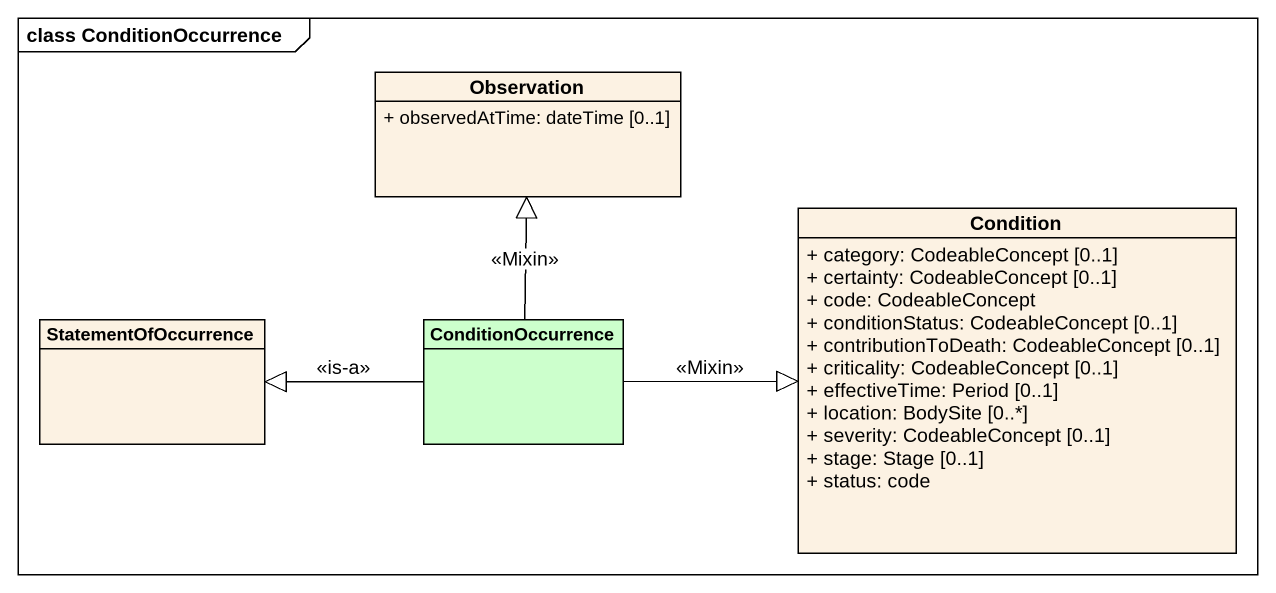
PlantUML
@startuml
mainframe class ConditionOccurrence
hide circle
hide empty members
skinparam classAttributeIconSize 0
class Observation {
  + observedAtTime: dateTime [0..1]
}
class Condition {
  + category: CodeableConcept [0..1]
  + certainty: CodeableConcept [0..1]
  + code: CodeableConcept
  + conditionStatus: CodeableConcept [0..1]
  + contributionToDeath: CodeableConcept [0..1]
  + criticality: CodeableConcept [0..1]
  + effectiveTime: Period [0..1]
  + location: BodySite [0..*]
  + severity: CodeableConcept [0..1]
  + stage: Stage [0..1]
  + status: code
}
class StatementOfOccurrence
class ConditionOccurrence #CCFFCC
ConditionOccurrence -up-|> Observation : <<Mixin>>
ConditionOccurrence -right-|> Condition : <<Mixin>>
ConditionOccurrence -left-|> StatementOfOccurrence : <<is-a>>
@enduml
